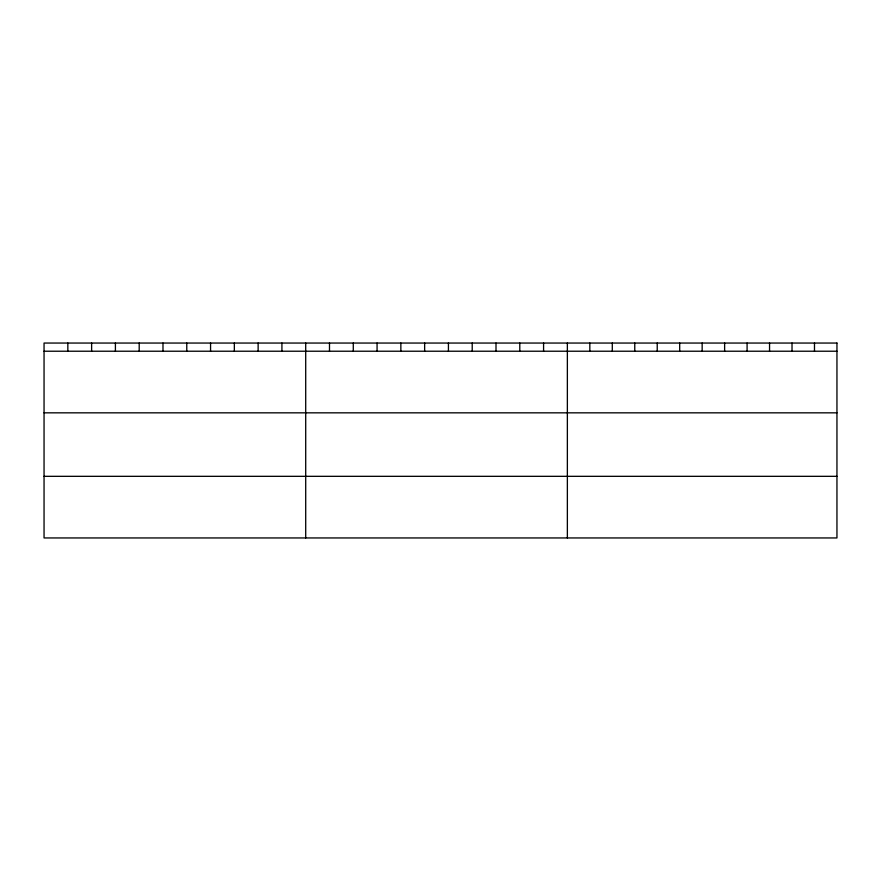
<?xml version="1.0" encoding="UTF-8"?>
<svg xmlns="http://www.w3.org/2000/svg" width="881" height="881" viewBox="0 0 881 881"><rect width="100%" height="100%" fill="white"/><g stroke="black" fill="none" stroke-linecap="round" stroke-linejoin="round"><path stroke-width="1.32" d="M44.05 351.222L836.95 351.222M44.05 412.837L836.95 412.837M44.05 476.324L836.95 476.324M814.485 343.05L814.485 351.222M792.019 343.05L792.019 351.222M769.553 343.05L769.553 351.222M747.088 343.05L747.088 351.222M724.623 343.05L724.623 351.222M702.157 343.05L702.157 351.222M679.692 343.05L679.692 351.222M657.226 343.05L657.226 351.222M634.76 343.05L634.76 351.222M612.295 343.05L612.295 351.222M589.83 343.05L589.83 351.222M567.364 343.05L567.364 537.95M543.577 343.05L543.577 351.222M519.79 343.05L519.79 351.222M496.003 343.05L496.003 351.222M472.216 343.05L472.216 351.222M448.429 343.05L448.429 351.222M424.642 343.05L424.642 351.222M400.855 343.05L400.855 351.222M377.068 343.05L377.068 351.222M353.281 343.05L353.281 351.222M329.494 343.05L329.494 351.222M305.707 343.05L305.707 537.95M281.92 343.05L281.92 351.222M258.133 343.05L258.133 351.222M234.346 343.05L234.346 351.222M210.559 343.05L210.559 351.222M186.772 343.05L186.772 351.222M162.985 343.05L162.985 351.222M139.198 343.05L139.198 351.222M115.411 343.05L115.411 351.222M91.624 343.05L91.624 351.222M67.837 343.05L67.837 351.222M836.95 343.05L44.05 343.05L44.05 537.95L836.95 537.95L836.95 343.05"/></g></svg>
